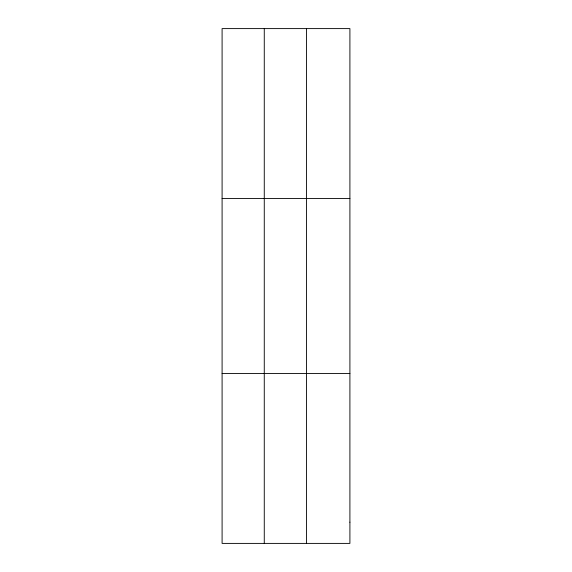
<?xml version="1.0" encoding="UTF-8"?>
<svg xmlns="http://www.w3.org/2000/svg" width="572" height="572" viewBox="0 0 572 572"><rect width="100%" height="100%" fill="white"/><g stroke="black" fill="none" stroke-linecap="round" stroke-linejoin="round"><path stroke-width="0.86" d="M264.271 28.6L264.271 543.4M306.449 28.6L306.449 543.4M222.093 198.484L349.907 198.484M222.093 373.516L349.907 373.516M349.907 522.164L349.907 543.4L222.093 543.4L222.093 28.6L349.907 28.6L349.907 522.164"/></g></svg>
